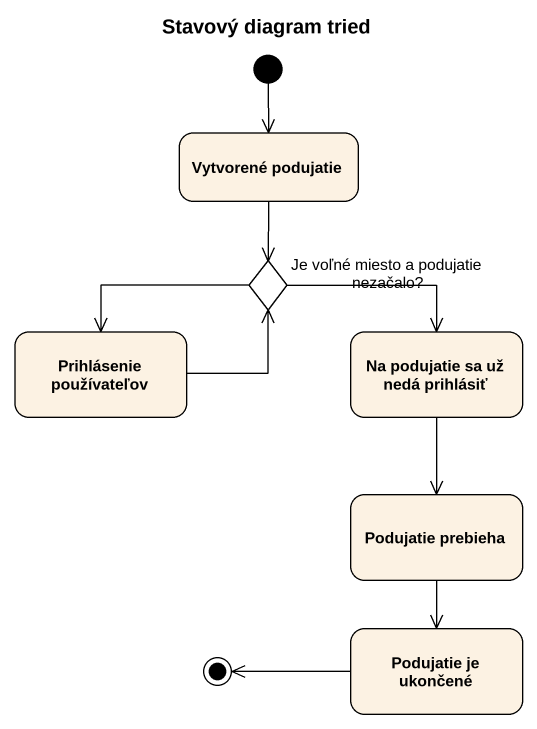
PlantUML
@startuml
title Stavový diagram tried
hide empty description
state "Vytvorené podujatie" as Vytvorené_podujatie
state "Je voľné miesto a podujatie nezačalo?" as Je_voľné_miesto_a_podujatie <<choice>>
state "Prihlásenie používateľov" as Prihlásenie_používateľov
state "Na podujatie sa už nedá prihlásiť" as Na_podujatie_sa_už_nedá
state "Podujatie prebieha" as Podujatie_prebieha
state "Podujatie je ukončené" as Podujatie_je_ukončené
[*] --> Vytvorené_podujatie
Vytvorené_podujatie --> Je_voľné_miesto_a_podujatie
Je_voľné_miesto_a_podujatie -left-> Prihlásenie_používateľov
Je_voľné_miesto_a_podujatie -right-> Na_podujatie_sa_už_nedá
Prihlásenie_používateľov -right-> Je_voľné_miesto_a_podujatie
Na_podujatie_sa_už_nedá --> Podujatie_prebieha
Podujatie_prebieha --> Podujatie_je_ukončené
Podujatie_je_ukončené -left-> [*]
@enduml
